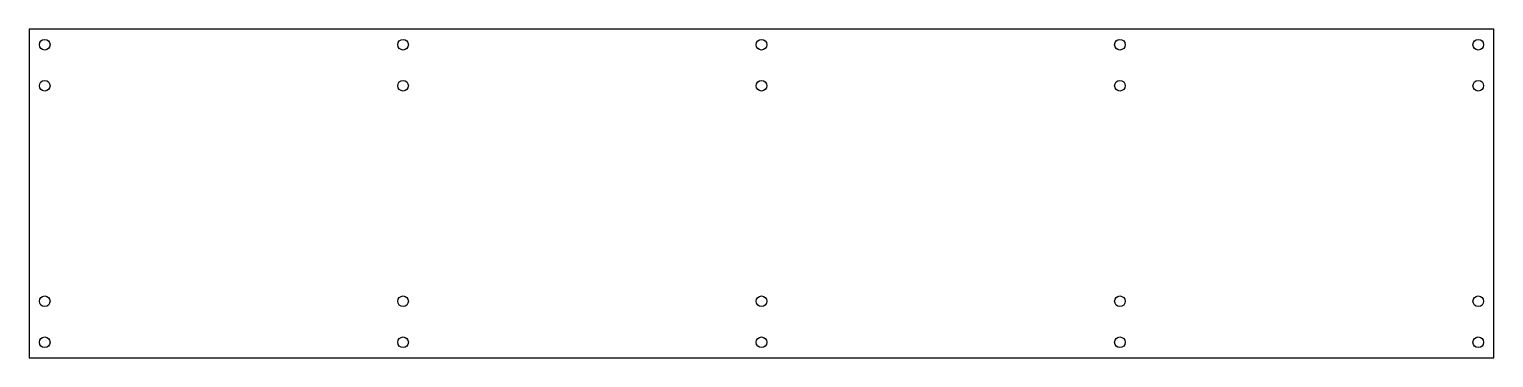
# Model space of a CAD drawing. Header units: millimetres. Extents: x -357 to 357, y 0 to 160.
import ezdxf

# ---------------------------------------------------------------- set-up
doc = ezdxf.new("R2010")
doc.units = ezdxf.units.MM

msp = doc.modelspace()

# ---------------------------------------------------------------- linework, layer by layer
msp.add_lwpolyline([(-357, 0), (357, 0), (357, 160), (-357, 160)], close=True)
for centre in [(-349.5, 152.5), (-174.75, 152.5), (0, 152.5), (174.75, 152.5), (349.5, 152.5), (-349.5, 132.5), (-174.75, 132.5), (0, 132.5), (174.75, 132.5), (349.5, 132.5), (-349.5, 27.5), (-174.75, 27.5), (0, 27.5), (174.75, 27.5), (349.5, 27.5), (-349.5, 7.5), (-174.75, 7.5), (0, 7.5), (174.75, 7.5), (349.5, 7.5)]:
    msp.add_circle(centre, 2.6)

doc.saveas('drawing.dxf')
